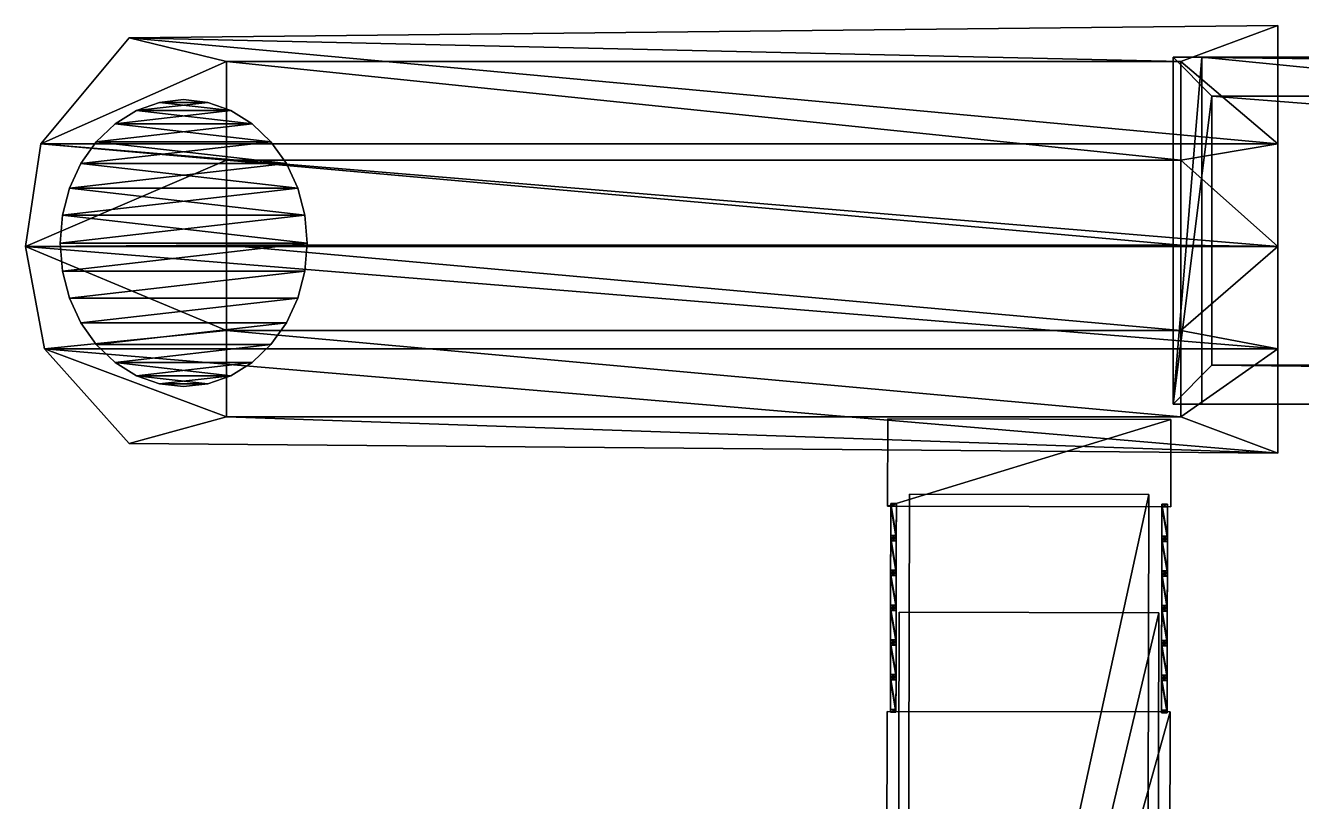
# Model space of a CAD drawing. Header units: millimetres. Extents: x -39 to 73, y -304 to 0.
# Drawn here: x -35.62 to -25.29, y -171.31 to -165.03 of the extents above; entities that cross this region are included whole.
import ezdxf

# ---------------------------------------------------------------- set-up
doc = ezdxf.new("R2010")
doc.units = ezdxf.units.MM
for name, color, linetype in [('CUBE_026_1', 7, 'Continuous'), ('MESH293', 7, 'Continuous'), ('MESH294', 7, 'Continuous'), ('MESH43', 7, 'Continuous'), ('MESH44', 7, 'Continuous'), ('MESH509', 7, 'Continuous'), ('TUNNEL1106', 7, 'Continuous'), ('TUNNEL2118', 7, 'Continuous'), ('TUNNEL3130', 7, 'Continuous')]:
    doc.layers.add(name, color=color, linetype=linetype)

msp = doc.modelspace()

# ---------------------------------------------------------------- meshes
at = {"layer": 'CUBE_026_1'}
mesh = msp.add_polyface(dxfattribs=at)
corners = [(1.88, -165.598, 7.955), (-26.328, -165.282, 5.884), (-26.013, -165.598, 5.907), (2.195, -165.282, 7.978), (-26.328, -165.282, 5.884), (1.88, -165.598, 7.955), (2.195, -165.282, 7.978), (-26.094, -165.282, 2.702), (-26.328, -165.282, 5.884), (2.429, -165.282, 4.797), (2.195, -165.282, 7.978), (2.429, -168.092, 4.797), (2.429, -165.282, 4.797), (2.195, -168.092, 7.978), (2.195, -165.282, 7.978), (1.88, -165.598, 7.955), (2.195, -168.092, 7.978), (1.88, -167.775, 7.955), (1.88, -165.598, 7.955), (-26.013, -165.598, 5.907), (1.88, -167.775, 7.955), (-26.013, -167.775, 5.907), (-26.013, -165.598, 5.907), (-26.328, -168.092, 5.884), (-26.013, -167.775, 5.907), (-26.328, -165.282, 5.884), (-26.094, -165.282, 2.702), (-26.328, -168.092, 5.884), (-26.328, -165.282, 5.884), (-26.094, -168.092, 2.702), (2.429, -168.092, 4.797), (-26.094, -168.092, 2.702), (-26.094, -165.282, 2.702), (2.195, -168.092, 7.978), (-26.094, -168.092, 2.702), (2.429, -168.092, 4.797), (-26.328, -168.092, 5.884), (2.195, -168.092, 7.978), (-26.013, -167.775, 5.907), (-26.328, -168.092, 5.884), (2.195, -168.092, 7.978), (1.88, -167.775, 7.955), (-26.013, -167.775, 5.907), (2.429, -165.282, 4.797)]
mesh.append_faces([[corners[k] for k in face] for face in [(0, 1, 2), (3, 4, 5), (6, 7, 8), (6, 9, 7), (10, 11, 12), (10, 13, 11), (14, 15, 16), (16, 15, 17), (18, 19, 20), (20, 19, 21), (22, 23, 24), (22, 25, 23), (26, 27, 28), (26, 29, 27), (30, 31, 32), (33, 34, 35), (33, 36, 34), (37, 38, 39), (40, 41, 42), (30, 32, 43)]])
at = {"layer": 'MESH293'}
mesh = msp.add_polyface(dxfattribs=at)
corners = [(-26.373, -168.9, 3.234), (-26.373, -168.922, 3.234), (-26.418, -168.922, 3.234), (-26.373, -168.9, 3.234), (-26.373, -169.179, 5.727), (-26.373, -168.922, 3.234), (-26.373, -168.9, 3.234), (-26.373, -169.16, 5.756), (-26.373, -169.179, 5.727), (-26.373, -169.16, 5.756), (-26.373, -168.9, 3.234), (-26.418, -168.9, 3.234), (-26.418, -168.9, 3.234), (-26.418, -168.9, 3.234), (-26.418, -168.922, 3.234), (-26.419, -169.179, 5.727), (-26.419, -169.179, 5.727), (-26.418, -168.922, 3.234), (-26.373, -169.179, 5.727), (-26.373, -168.922, 3.234), (-26.373, -169.179, 5.727), (-26.419, -169.185, 5.727), (-26.419, -169.179, 5.727), (-26.373, -169.179, 5.727), (-26.373, -169.185, 5.727), (-26.419, -169.185, 5.727), (-26.373, -169.179, 5.808), (-26.373, -169.185, 5.727), (-26.373, -169.179, 5.727), (-26.373, -169.179, 5.808), (-26.373, -169.185, 5.808), (-26.373, -169.185, 5.727), (-26.373, -169.179, 5.808), (-26.419, -169.185, 5.808), (-26.373, -169.185, 5.808), (-26.419, -169.179, 5.808), (-26.373, -169.179, 5.808), (-26.419, -169.16, 5.756), (-26.419, -169.179, 5.808), (-26.373, -169.16, 5.756), (-26.373, -169.16, 5.756), (-26.373, -169.179, 5.808), (-26.373, -169.179, 5.727), (-26.373, -169.16, 5.756), (-26.418, -168.9, 3.234), (-26.419, -169.16, 5.756), (-26.418, -168.9, 3.234), (-26.419, -169.179, 5.727), (-26.419, -169.16, 5.756), (-26.419, -169.16, 5.756), (-26.419, -169.179, 5.727), (-26.419, -169.179, 5.808), (-26.419, -169.179, 5.808), (-26.419, -169.179, 5.727), (-26.419, -169.185, 5.727), (-26.419, -169.179, 5.808), (-26.419, -169.185, 5.727), (-26.419, -169.185, 5.808), (-26.419, -169.185, 5.727), (-26.419, -169.204, 5.756), (-26.419, -169.185, 5.808), (-26.419, -169.185, 5.727), (-26.419, -169.46, 3.263), (-26.419, -169.204, 5.756), (-26.419, -169.185, 5.727), (-26.419, -169.441, 3.234), (-26.419, -169.46, 3.263), (-26.419, -169.185, 5.727), (-26.374, -169.442, 3.234), (-26.419, -169.441, 3.234), (-26.373, -169.185, 5.727), (-26.373, -169.185, 5.727), (-26.374, -169.461, 3.263), (-26.374, -169.442, 3.234), (-26.373, -169.185, 5.727), (-26.373, -169.204, 5.756), (-26.374, -169.461, 3.263), (-26.373, -169.185, 5.727), (-26.373, -169.185, 5.808), (-26.373, -169.204, 5.756), (-26.419, -169.185, 5.808), (-26.373, -169.204, 5.756), (-26.373, -169.185, 5.808), (-26.419, -169.185, 5.808), (-26.419, -169.204, 5.756), (-26.373, -169.204, 5.756), (-26.419, -169.204, 5.756), (-26.374, -169.461, 3.263), (-26.373, -169.204, 5.756), (-26.419, -169.46, 3.263), (-26.419, -169.46, 3.263), (-26.419, -169.441, 3.234), (-26.374, -169.461, 3.263), (-26.419, -169.441, 3.234), (-26.419, -169.46, 3.182), (-26.419, -169.46, 3.263), (-26.419, -169.441, 3.234), (-26.374, -169.46, 3.182), (-26.419, -169.46, 3.182), (-26.374, -169.442, 3.234), (-26.374, -169.46, 3.182), (-26.419, -169.441, 3.234), (-26.374, -169.442, 3.234), (-26.374, -169.461, 3.263), (-26.374, -169.46, 3.182), (-26.374, -169.442, 3.234), (-26.374, -169.46, 3.182), (-26.374, -169.461, 3.263), (-26.374, -169.467, 3.182), (-26.374, -169.461, 3.263), (-26.374, -169.466, 3.263), (-26.374, -169.467, 3.182), (-26.374, -169.461, 3.263), (-26.42, -169.466, 3.263), (-26.374, -169.466, 3.263), (-26.419, -169.46, 3.263), (-26.419, -169.46, 3.182), (-26.42, -169.466, 3.263), (-26.419, -169.46, 3.263), (-26.419, -169.46, 3.182), (-26.42, -169.466, 3.182), (-26.42, -169.466, 3.263), (-26.374, -169.46, 3.182), (-26.42, -169.466, 3.182), (-26.419, -169.46, 3.182), (-26.374, -169.467, 3.182), (-26.374, -169.485, 3.234), (-26.42, -169.466, 3.182), (-26.374, -169.467, 3.182), (-26.42, -169.485, 3.234), (-26.42, -169.466, 3.182), (-26.374, -169.485, 3.234), (-26.42, -169.466, 3.263), (-26.42, -169.466, 3.182), (-26.42, -169.485, 3.234), (-26.42, -169.466, 3.263), (-26.42, -169.485, 3.234), (-26.42, -169.742, 5.727), (-26.42, -169.466, 3.263), (-26.374, -169.485, 3.234), (-26.42, -169.485, 3.234), (-26.374, -169.466, 3.263), (-26.374, -169.485, 3.234), (-26.42, -169.466, 3.263), (-26.374, -169.466, 3.263), (-26.374, -169.485, 3.234), (-26.374, -169.467, 3.182), (-26.374, -169.466, 3.263), (-26.375, -169.742, 5.727), (-26.374, -169.485, 3.234), (-26.374, -169.466, 3.263), (-26.375, -169.723, 5.756), (-26.375, -169.742, 5.727), (-26.375, -169.723, 5.756), (-26.374, -169.466, 3.263), (-26.42, -169.466, 3.263), (-26.42, -169.723, 5.756), (-26.42, -169.466, 3.263), (-26.42, -169.742, 5.727), (-26.42, -169.723, 5.756), (-26.42, -169.723, 5.756), (-26.42, -169.742, 5.727), (-26.42, -169.742, 5.808), (-26.42, -169.742, 5.808), (-26.42, -169.742, 5.727), (-26.42, -169.748, 5.727), (-26.375, -169.742, 5.727), (-26.42, -169.748, 5.727), (-26.42, -169.742, 5.727), (-26.375, -169.748, 5.727), (-26.375, -169.742, 5.808), (-26.375, -169.748, 5.727), (-26.375, -169.742, 5.727), (-26.375, -169.742, 5.808), (-26.375, -169.748, 5.808), (-26.375, -169.748, 5.727), (-26.375, -169.742, 5.808), (-26.42, -169.748, 5.808), (-26.375, -169.748, 5.808), (-26.42, -169.742, 5.808), (-26.375, -169.742, 5.808), (-26.42, -169.723, 5.756), (-26.42, -169.742, 5.808), (-26.375, -169.742, 5.808), (-26.375, -169.723, 5.756), (-26.42, -169.723, 5.756), (-26.375, -169.723, 5.756), (-26.375, -169.742, 5.808), (-26.375, -169.742, 5.727), (-26.42, -169.742, 5.808), (-26.42, -169.748, 5.727), (-26.42, -169.748, 5.808), (-26.42, -169.748, 5.727), (-26.42, -169.767, 5.756), (-26.42, -169.748, 5.808), (-26.42, -169.748, 5.727), (-26.421, -170.024, 3.263), (-26.42, -169.767, 5.756), (-26.42, -169.748, 5.727), (-26.421, -170.005, 3.234), (-26.421, -170.024, 3.263), (-26.42, -169.748, 5.727), (-26.375, -170.005, 3.234), (-26.421, -170.005, 3.234), (-26.375, -169.748, 5.727), (-26.375, -170.005, 3.234), (-26.42, -169.748, 5.727), (-26.375, -169.748, 5.727), (-26.375, -170.024, 3.263), (-26.375, -170.005, 3.234), (-26.375, -169.748, 5.727), (-26.375, -169.767, 5.756), (-26.375, -170.024, 3.263), (-26.375, -169.748, 5.727), (-26.375, -169.748, 5.808), (-26.375, -169.767, 5.756), (-26.42, -169.748, 5.808), (-26.375, -169.767, 5.756), (-26.375, -169.748, 5.808), (-26.42, -169.748, 5.808), (-26.42, -169.767, 5.756), (-26.375, -169.767, 5.756), (-26.42, -169.767, 5.756), (-26.375, -170.024, 3.263), (-26.375, -169.767, 5.756), (-26.421, -170.024, 3.263), (-26.375, -170.024, 3.263), (-26.421, -170.024, 3.263), (-26.421, -170.03, 3.263), (-26.421, -170.024, 3.263), (-26.421, -170.005, 3.234), (-26.375, -170.024, 3.263), (-26.421, -170.005, 3.234), (-26.421, -170.023, 3.182), (-26.421, -170.024, 3.263), (-26.421, -170.005, 3.234), (-26.375, -170.024, 3.182), (-26.421, -170.023, 3.182), (-26.375, -170.005, 3.234), (-26.375, -170.005, 3.234), (-26.375, -170.024, 3.263), (-26.375, -170.024, 3.182), (-26.375, -170.024, 3.263), (-26.421, -170.005, 3.234), (-26.375, -170.005, 3.234), (-26.375, -170.024, 3.182), (-26.375, -170.024, 3.263), (-26.375, -170.03, 3.182), (-26.375, -170.024, 3.263), (-26.375, -170.03, 3.263), (-26.375, -170.03, 3.182), (-26.375, -170.03, 3.263), (-26.375, -170.03, 3.263), (-26.375, -170.049, 3.234), (-26.421, -170.03, 3.263), (-26.375, -170.03, 3.263), (-26.375, -170.049, 3.234), (-26.375, -170.03, 3.182), (-26.375, -170.03, 3.263), (-26.376, -170.305, 5.727), (-26.375, -170.049, 3.234), (-26.375, -170.03, 3.263), (-26.376, -170.286, 5.756), (-26.376, -170.305, 5.727), (-26.376, -170.286, 5.756), (-26.375, -170.03, 3.263), (-26.421, -170.03, 3.263), (-26.376, -170.286, 5.756), (-26.421, -170.03, 3.263), (-26.421, -170.286, 5.756), (-26.421, -170.03, 3.263), (-26.421, -170.305, 5.727), (-26.421, -170.286, 5.756), (-26.421, -170.03, 3.263), (-26.421, -170.048, 3.234), (-26.421, -170.305, 5.727), (-26.421, -170.03, 3.263), (-26.421, -170.03, 3.182), (-26.421, -170.048, 3.234), (-26.421, -170.023, 3.182), (-26.421, -170.03, 3.182), (-26.421, -170.03, 3.263), (-26.375, -170.024, 3.182), (-26.421, -170.03, 3.182), (-26.421, -170.023, 3.182), (-26.375, -170.03, 3.182), (-26.375, -170.049, 3.234), (-26.421, -170.03, 3.182), (-26.375, -170.03, 3.182), (-26.421, -170.048, 3.234), (-26.421, -170.03, 3.182), (-26.375, -170.049, 3.234), (-26.421, -170.048, 3.234), (-26.376, -170.305, 5.727), (-26.421, -170.048, 3.234), (-26.375, -170.049, 3.234), (-26.421, -170.305, 5.727), (-26.421, -170.048, 3.234), (-26.376, -170.305, 5.727), (-26.376, -170.305, 5.727), (-26.421, -170.311, 5.727), (-26.421, -170.305, 5.727), (-26.376, -170.311, 5.727), (-26.376, -170.305, 5.808), (-26.376, -170.311, 5.727), (-26.376, -170.305, 5.727), (-26.376, -170.305, 5.808), (-26.376, -170.311, 5.808), (-26.376, -170.311, 5.727), (-26.376, -170.305, 5.808), (-26.421, -170.311, 5.808), (-26.376, -170.311, 5.808), (-26.421, -170.305, 5.808), (-26.376, -170.305, 5.808), (-26.421, -170.286, 5.756), (-26.421, -170.305, 5.808), (-26.376, -170.305, 5.808), (-26.376, -170.286, 5.756), (-26.421, -170.286, 5.756), (-26.376, -170.286, 5.756), (-26.376, -170.305, 5.808), (-26.376, -170.305, 5.727), (-26.421, -170.286, 5.756), (-26.421, -170.305, 5.727), (-26.421, -170.305, 5.808), (-26.421, -170.305, 5.808), (-26.421, -170.305, 5.727), (-26.421, -170.311, 5.727), (-26.421, -170.305, 5.808), (-26.421, -170.311, 5.727), (-26.421, -170.311, 5.808), (-26.421, -170.311, 5.727), (-26.421, -170.33, 5.756), (-26.421, -170.311, 5.808), (-26.421, -170.311, 5.727), (-26.422, -170.568, 3.234), (-26.421, -170.33, 5.756), (-26.421, -170.311, 5.727), (-26.376, -170.568, 3.234), (-26.422, -170.568, 3.234), (-26.376, -170.311, 5.727), (-26.376, -170.311, 5.727), (-26.377, -170.59, 3.234), (-26.376, -170.568, 3.234), (-26.376, -170.311, 5.727), (-26.376, -170.33, 5.756), (-26.377, -170.59, 3.234), (-26.376, -170.311, 5.727), (-26.376, -170.311, 5.808), (-26.376, -170.33, 5.756), (-26.421, -170.311, 5.808), (-26.376, -170.33, 5.756), (-26.376, -170.311, 5.808), (-26.421, -170.311, 5.808), (-26.421, -170.33, 5.756), (-26.376, -170.33, 5.756), (-26.421, -170.33, 5.756), (-26.377, -170.59, 3.234), (-26.376, -170.33, 5.756), (-26.421, -170.33, 5.756), (-26.422, -170.59, 3.234), (-26.377, -170.59, 3.234), (-26.421, -170.33, 5.756), (-26.422, -170.568, 3.234), (-26.422, -170.59, 3.234), (-26.376, -170.568, 3.234), (-26.422, -170.59, 3.234), (-26.422, -170.568, 3.234), (-26.377, -170.59, 3.234), (-26.421, -170.023, 3.182), (-26.421, -170.03, 3.263), (-26.421, -170.024, 3.263), (-26.42, -169.742, 5.727), (-26.42, -169.485, 3.234), (-26.375, -169.742, 5.727), (-26.375, -169.742, 5.727), (-26.42, -169.485, 3.234), (-26.374, -169.485, 3.234)]
mesh.append_faces([[corners[k] for k in face] for face in [(0, 1, 2), (3, 4, 5), (6, 7, 8), (9, 10, 11), (0, 2, 12), (13, 14, 15), (16, 17, 18), (18, 17, 19), (20, 21, 22), (23, 24, 25), (26, 27, 28), (29, 30, 31), (32, 33, 34), (32, 35, 33), (36, 37, 38), (36, 39, 37), (40, 41, 42), (43, 44, 45), (46, 47, 48), (49, 50, 51), (52, 53, 54), (55, 56, 57), (58, 59, 60), (61, 62, 63), (64, 65, 66), (67, 68, 69), (70, 68, 67), (71, 72, 73), (74, 75, 76), (77, 78, 79), (80, 81, 82), (83, 84, 85), (86, 87, 88), (86, 89, 87), (90, 91, 92), (93, 94, 95), (96, 97, 98), (99, 100, 101), (102, 103, 104), (92, 91, 105), (106, 107, 108), (109, 110, 111), (112, 113, 114), (112, 115, 113), (116, 117, 118), (119, 120, 121), (122, 123, 124), (122, 125, 123), (126, 127, 128), (129, 130, 131), (132, 133, 134), (135, 136, 137), (138, 139, 140), (141, 142, 143), (144, 145, 146), (147, 148, 149), (150, 151, 152), (153, 154, 155), (153, 155, 156), (157, 158, 159), (160, 161, 162), (163, 164, 165), (166, 167, 168), (166, 169, 167), (170, 171, 172), (173, 174, 175), (176, 177, 178), (176, 179, 177), (180, 181, 182), (183, 184, 185), (186, 187, 188), (189, 190, 191), (192, 193, 194), (195, 196, 197), (198, 199, 200), (201, 202, 203), (204, 205, 206), (207, 208, 209), (210, 211, 212), (213, 214, 215), (216, 217, 218), (219, 220, 221), (222, 223, 224), (222, 225, 223), (226, 227, 228), (229, 230, 231), (232, 233, 234), (235, 236, 237), (238, 236, 235), (239, 240, 241), (242, 243, 244), (245, 246, 247), (248, 249, 250), (226, 228, 251), (252, 253, 254), (255, 256, 257), (258, 259, 260), (261, 262, 263), (264, 265, 266), (267, 268, 269), (270, 271, 272), (273, 274, 275), (276, 277, 278), (279, 280, 281), (282, 283, 284), (282, 285, 283), (286, 287, 288), (289, 290, 291), (254, 253, 292), (293, 294, 295), (296, 297, 298), (299, 300, 301), (299, 302, 300), (303, 304, 305), (306, 307, 308), (309, 310, 311), (309, 312, 310), (313, 314, 315), (316, 317, 318), (319, 320, 321), (322, 323, 324), (325, 326, 327), (328, 329, 330), (331, 332, 333), (334, 335, 336), (337, 338, 339), (340, 338, 337), (341, 342, 343), (344, 345, 346), (347, 348, 349), (350, 351, 352), (353, 354, 355), (356, 357, 358), (359, 360, 361), (362, 363, 364), (365, 366, 367), (365, 368, 366), (369, 370, 371), (372, 373, 374), (375, 376, 377)]])
at = {"layer": 'MESH294'}
mesh = msp.add_polyface(dxfattribs=at)
corners = [(-28.617, -170.306, 5.727), (-28.617, -170.563, 3.234), (-28.617, -170.325, 5.756), (-28.617, -170.306, 5.727), (-28.572, -170.563, 3.234), (-28.617, -170.563, 3.234), (-28.571, -170.306, 5.727), (-28.571, -170.306, 5.727), (-28.572, -170.585, 3.234), (-28.572, -170.563, 3.234), (-28.571, -170.306, 5.727), (-28.571, -170.325, 5.756), (-28.572, -170.585, 3.234), (-28.571, -170.306, 5.727), (-28.571, -170.306, 5.808), (-28.571, -170.325, 5.756), (-28.571, -170.3, 5.808), (-28.571, -170.306, 5.808), (-28.571, -170.306, 5.727), (-28.571, -170.3, 5.808), (-28.617, -170.306, 5.808), (-28.571, -170.306, 5.808), (-28.617, -170.3, 5.808), (-28.571, -170.3, 5.808), (-28.617, -170.281, 5.756), (-28.617, -170.3, 5.808), (-28.571, -170.3, 5.808), (-28.571, -170.281, 5.756), (-28.617, -170.281, 5.756), (-28.571, -170.281, 5.756), (-28.571, -170.3, 5.808), (-28.571, -170.3, 5.727), (-28.571, -170.3, 5.808), (-28.571, -170.306, 5.727), (-28.571, -170.3, 5.727), (-28.571, -170.3, 5.727), (-28.571, -170.306, 5.727), (-28.617, -170.306, 5.727), (-28.617, -170.3, 5.727), (-28.617, -170.3, 5.808), (-28.617, -170.3, 5.727), (-28.617, -170.306, 5.727), (-28.617, -170.281, 5.756), (-28.617, -170.3, 5.727), (-28.617, -170.3, 5.808), (-28.616, -170.025, 3.263), (-28.617, -170.3, 5.727), (-28.617, -170.281, 5.756), (-28.616, -170.025, 3.263), (-28.616, -170.043, 3.234), (-28.617, -170.3, 5.727), (-28.616, -170.025, 3.263), (-28.571, -170.044, 3.234), (-28.616, -170.043, 3.234), (-28.571, -170.025, 3.263), (-28.571, -170.025, 3.263), (-28.571, -170.3, 5.727), (-28.571, -170.044, 3.234), (-28.571, -170.025, 3.263), (-28.571, -170.281, 5.756), (-28.571, -170.3, 5.727), (-28.571, -170.281, 5.756), (-28.571, -170.025, 3.263), (-28.616, -170.025, 3.263), (-28.571, -170.019, 3.263), (-28.616, -170.025, 3.263), (-28.571, -170.025, 3.263), (-28.616, -170.019, 3.263), (-28.616, -169.762, 5.756), (-28.616, -170.019, 3.263), (-28.571, -170.019, 3.263), (-28.615, -169.743, 5.727), (-28.616, -170.019, 3.263), (-28.616, -169.762, 5.756), (-28.615, -169.743, 5.727), (-28.616, -170, 3.234), (-28.616, -170.019, 3.263), (-28.615, -169.743, 5.727), (-28.571, -170, 3.234), (-28.616, -170, 3.234), (-28.57, -169.743, 5.727), (-28.571, -170, 3.234), (-28.615, -169.743, 5.727), (-28.57, -169.743, 5.727), (-28.571, -170.019, 3.263), (-28.571, -170, 3.234), (-28.57, -169.743, 5.727), (-28.57, -169.762, 5.756), (-28.571, -170.019, 3.263), (-28.57, -169.743, 5.727), (-28.57, -169.743, 5.808), (-28.57, -169.762, 5.756), (-28.57, -169.737, 5.808), (-28.57, -169.743, 5.808), (-28.57, -169.743, 5.727), (-28.57, -169.737, 5.808), (-28.615, -169.743, 5.808), (-28.57, -169.743, 5.808), (-28.615, -169.737, 5.808), (-28.57, -169.737, 5.808), (-28.615, -169.718, 5.756), (-28.615, -169.737, 5.808), (-28.57, -169.737, 5.808), (-28.57, -169.718, 5.756), (-28.615, -169.718, 5.756), (-28.57, -169.718, 5.756), (-28.57, -169.737, 5.808), (-28.57, -169.737, 5.727), (-28.57, -169.737, 5.808), (-28.57, -169.743, 5.727), (-28.57, -169.737, 5.727), (-28.57, -169.737, 5.727), (-28.57, -169.743, 5.727), (-28.615, -169.743, 5.727), (-28.615, -169.737, 5.727), (-28.615, -169.737, 5.808), (-28.615, -169.737, 5.727), (-28.615, -169.743, 5.727), (-28.615, -169.718, 5.756), (-28.615, -169.737, 5.727), (-28.615, -169.737, 5.808), (-28.615, -169.461, 3.263), (-28.615, -169.737, 5.727), (-28.615, -169.718, 5.756), (-28.615, -169.461, 3.263), (-28.615, -169.48, 3.234), (-28.615, -169.737, 5.727), (-28.615, -169.461, 3.263), (-28.569, -169.48, 3.234), (-28.615, -169.48, 3.234), (-28.569, -169.461, 3.263), (-28.569, -169.48, 3.234), (-28.615, -169.461, 3.263), (-28.569, -169.461, 3.263), (-28.57, -169.737, 5.727), (-28.569, -169.48, 3.234), (-28.569, -169.461, 3.263), (-28.57, -169.718, 5.756), (-28.57, -169.737, 5.727), (-28.57, -169.718, 5.756), (-28.569, -169.461, 3.263), (-28.615, -169.461, 3.263), (-28.569, -169.456, 3.263), (-28.615, -169.461, 3.263), (-28.569, -169.461, 3.263), (-28.615, -169.455, 3.263), (-28.615, -169.455, 3.263), (-28.615, -169.436, 3.234), (-28.569, -169.456, 3.263), (-28.615, -169.436, 3.234), (-28.615, -169.455, 3.182), (-28.615, -169.455, 3.263), (-28.615, -169.436, 3.234), (-28.569, -169.455, 3.182), (-28.615, -169.455, 3.182), (-28.569, -169.437, 3.234), (-28.569, -169.455, 3.182), (-28.615, -169.436, 3.234), (-28.569, -169.437, 3.234), (-28.569, -169.456, 3.263), (-28.569, -169.455, 3.182), (-28.569, -169.18, 5.727), (-28.569, -169.456, 3.263), (-28.569, -169.437, 3.234), (-28.569, -169.18, 5.727), (-28.569, -169.199, 5.756), (-28.569, -169.456, 3.263), (-28.569, -169.18, 5.727), (-28.569, -169.18, 5.808), (-28.569, -169.199, 5.756), (-28.569, -169.174, 5.808), (-28.569, -169.18, 5.808), (-28.569, -169.18, 5.727), (-28.569, -169.174, 5.808), (-28.614, -169.18, 5.808), (-28.569, -169.18, 5.808), (-28.614, -169.174, 5.808), (-28.569, -169.174, 5.808), (-28.614, -169.155, 5.756), (-28.614, -169.174, 5.808), (-28.569, -169.174, 5.808), (-28.569, -169.155, 5.756), (-28.614, -169.155, 5.756), (-28.569, -169.155, 5.756), (-28.569, -169.174, 5.808), (-28.569, -169.174, 5.727), (-28.569, -169.174, 5.808), (-28.569, -169.18, 5.727), (-28.569, -169.174, 5.727), (-28.569, -169.174, 5.727), (-28.569, -169.18, 5.727), (-28.614, -169.18, 5.727), (-28.569, -169.18, 5.727), (-28.569, -169.437, 3.234), (-28.614, -169.18, 5.727), (-28.615, -169.436, 3.234), (-28.569, -169.456, 3.263), (-28.615, -169.436, 3.234), (-28.569, -169.437, 3.234), (-28.614, -169.18, 5.727), (-28.615, -169.436, 3.234), (-28.615, -169.455, 3.263), (-28.614, -169.18, 5.727), (-28.615, -169.455, 3.263), (-28.614, -169.199, 5.756), (-28.614, -169.199, 5.756), (-28.615, -169.455, 3.263), (-28.569, -169.456, 3.263), (-28.569, -169.199, 5.756), (-28.614, -169.18, 5.808), (-28.614, -169.199, 5.756), (-28.569, -169.199, 5.756), (-28.614, -169.18, 5.727), (-28.614, -169.199, 5.756), (-28.614, -169.18, 5.808), (-28.614, -169.174, 5.808), (-28.614, -169.18, 5.727), (-28.614, -169.18, 5.808), (-28.614, -169.174, 5.808), (-28.614, -169.174, 5.727), (-28.614, -169.18, 5.727), (-28.614, -169.155, 5.756), (-28.614, -169.174, 5.727), (-28.614, -169.174, 5.808), (-28.614, -168.895, 3.234), (-28.614, -169.174, 5.727), (-28.614, -169.155, 5.756), (-28.614, -168.895, 3.234), (-28.614, -168.917, 3.234), (-28.614, -169.174, 5.727), (-28.568, -168.895, 3.234), (-28.614, -168.917, 3.234), (-28.614, -168.895, 3.234), (-28.568, -168.917, 3.234), (-28.568, -168.895, 3.234), (-28.569, -169.174, 5.727), (-28.568, -168.917, 3.234), (-28.568, -168.895, 3.234), (-28.569, -169.155, 5.756), (-28.569, -169.174, 5.727), (-28.569, -169.155, 5.756), (-28.568, -168.895, 3.234), (-28.614, -168.895, 3.234), (-28.569, -169.155, 5.756), (-28.614, -168.895, 3.234), (-28.614, -169.155, 5.756), (-28.569, -169.174, 5.727), (-28.614, -168.917, 3.234), (-28.568, -168.917, 3.234), (-28.614, -169.174, 5.727), (-28.614, -168.917, 3.234), (-28.569, -169.174, 5.727), (-28.569, -169.174, 5.727), (-28.614, -169.18, 5.727), (-28.614, -169.174, 5.727), (-28.614, -169.18, 5.808), (-28.569, -169.199, 5.756), (-28.569, -169.18, 5.808), (-28.569, -169.455, 3.182), (-28.569, -169.456, 3.263), (-28.569, -169.462, 3.182), (-28.569, -169.456, 3.263), (-28.569, -169.461, 3.263), (-28.569, -169.462, 3.182), (-28.569, -169.461, 3.263), (-28.569, -169.48, 3.234), (-28.569, -169.462, 3.182), (-28.569, -169.48, 3.234), (-28.615, -169.461, 3.182), (-28.569, -169.462, 3.182), (-28.615, -169.48, 3.234), (-28.615, -169.461, 3.182), (-28.569, -169.48, 3.234), (-28.615, -169.461, 3.263), (-28.615, -169.461, 3.182), (-28.615, -169.48, 3.234), (-28.615, -169.455, 3.182), (-28.615, -169.461, 3.182), (-28.615, -169.461, 3.263), (-28.569, -169.455, 3.182), (-28.615, -169.461, 3.182), (-28.615, -169.455, 3.182), (-28.569, -169.462, 3.182), (-28.615, -169.455, 3.182), (-28.615, -169.461, 3.263), (-28.615, -169.455, 3.263), (-28.57, -169.737, 5.727), (-28.615, -169.48, 3.234), (-28.569, -169.48, 3.234), (-28.615, -169.737, 5.727), (-28.615, -169.48, 3.234), (-28.57, -169.737, 5.727), (-28.615, -169.718, 5.756), (-28.615, -169.737, 5.808), (-28.615, -169.743, 5.727), (-28.615, -169.743, 5.808), (-28.615, -169.743, 5.727), (-28.616, -169.762, 5.756), (-28.615, -169.743, 5.808), (-28.615, -169.743, 5.808), (-28.616, -169.762, 5.756), (-28.57, -169.762, 5.756), (-28.616, -169.762, 5.756), (-28.571, -170.019, 3.263), (-28.57, -169.762, 5.756), (-28.57, -169.743, 5.808), (-28.571, -170.019, 3.263), (-28.616, -170, 3.234), (-28.571, -170, 3.234), (-28.616, -170.019, 3.263), (-28.616, -170, 3.234), (-28.571, -170.019, 3.263), (-28.616, -170, 3.234), (-28.616, -170.018, 3.182), (-28.616, -170.019, 3.263), (-28.616, -170, 3.234), (-28.571, -170.019, 3.182), (-28.616, -170.018, 3.182), (-28.571, -170, 3.234), (-28.571, -170.019, 3.182), (-28.616, -170, 3.234), (-28.571, -170, 3.234), (-28.571, -170.019, 3.263), (-28.571, -170.019, 3.182), (-28.571, -170.019, 3.182), (-28.571, -170.019, 3.263), (-28.571, -170.025, 3.182), (-28.571, -170.019, 3.263), (-28.571, -170.025, 3.263), (-28.571, -170.025, 3.182), (-28.571, -170.025, 3.263), (-28.571, -170.044, 3.234), (-28.571, -170.025, 3.182), (-28.571, -170.044, 3.234), (-28.616, -170.025, 3.182), (-28.571, -170.025, 3.182), (-28.616, -170.043, 3.234), (-28.616, -170.025, 3.182), (-28.571, -170.044, 3.234), (-28.616, -170.025, 3.263), (-28.616, -170.025, 3.182), (-28.616, -170.043, 3.234), (-28.616, -170.018, 3.182), (-28.616, -170.025, 3.182), (-28.616, -170.025, 3.263), (-28.571, -170.019, 3.182), (-28.616, -170.025, 3.182), (-28.616, -170.018, 3.182), (-28.571, -170.025, 3.182), (-28.616, -170.018, 3.182), (-28.616, -170.025, 3.263), (-28.616, -170.019, 3.263), (-28.571, -170.3, 5.727), (-28.616, -170.043, 3.234), (-28.571, -170.044, 3.234), (-28.617, -170.3, 5.727), (-28.616, -170.043, 3.234), (-28.571, -170.3, 5.727), (-28.571, -170.281, 5.756), (-28.616, -170.025, 3.263), (-28.617, -170.281, 5.756), (-28.617, -170.3, 5.808), (-28.617, -170.306, 5.727), (-28.617, -170.306, 5.808), (-28.617, -170.306, 5.727), (-28.617, -170.325, 5.756), (-28.617, -170.306, 5.808), (-28.617, -170.306, 5.808), (-28.617, -170.325, 5.756), (-28.571, -170.325, 5.756), (-28.617, -170.325, 5.756), (-28.572, -170.585, 3.234), (-28.571, -170.325, 5.756), (-28.617, -170.325, 5.756), (-28.617, -170.585, 3.234), (-28.572, -170.585, 3.234), (-28.617, -170.325, 5.756), (-28.617, -170.563, 3.234), (-28.617, -170.585, 3.234), (-28.572, -170.563, 3.234), (-28.617, -170.585, 3.234), (-28.617, -170.563, 3.234), (-28.572, -170.585, 3.234), (-28.617, -170.306, 5.808), (-28.571, -170.325, 5.756), (-28.571, -170.306, 5.808)]
mesh.append_faces([[corners[k] for k in face] for face in [(0, 1, 2), (3, 4, 5), (6, 4, 3), (7, 8, 9), (10, 11, 12), (13, 14, 15), (16, 17, 18), (19, 20, 21), (19, 22, 20), (23, 24, 25), (26, 27, 28), (29, 30, 31), (32, 33, 34), (35, 36, 37), (35, 37, 38), (39, 40, 41), (42, 43, 44), (45, 46, 47), (48, 49, 50), (51, 52, 53), (54, 52, 51), (55, 56, 57), (58, 59, 60), (61, 62, 63), (64, 65, 66), (64, 67, 65), (68, 69, 70), (71, 72, 73), (74, 75, 76), (77, 78, 79), (80, 81, 82), (83, 84, 85), (86, 87, 88), (89, 90, 91), (92, 93, 94), (95, 96, 97), (95, 98, 96), (99, 100, 101), (102, 103, 104), (105, 106, 107), (108, 109, 110), (111, 112, 113), (111, 113, 114), (115, 116, 117), (118, 119, 120), (121, 122, 123), (124, 125, 126), (127, 128, 129), (130, 131, 132), (133, 134, 135), (136, 137, 138), (139, 140, 141), (142, 143, 144), (142, 145, 143), (146, 147, 148), (149, 150, 151), (152, 153, 154), (155, 156, 157), (158, 159, 160), (161, 162, 163), (164, 165, 166), (167, 168, 169), (170, 171, 172), (173, 174, 175), (173, 176, 174), (177, 178, 179), (180, 181, 182), (183, 184, 185), (186, 187, 188), (189, 190, 191), (192, 193, 194), (194, 193, 195), (196, 197, 198), (199, 200, 201), (202, 203, 204), (205, 206, 207), (205, 207, 208), (209, 210, 211), (212, 213, 214), (215, 216, 217), (218, 219, 220), (221, 222, 223), (224, 225, 226), (227, 228, 229), (230, 231, 232), (230, 233, 231), (234, 235, 236), (237, 238, 239), (240, 241, 242), (243, 244, 245), (246, 247, 248), (249, 250, 251), (252, 253, 254), (255, 256, 257), (258, 259, 260), (261, 262, 263), (264, 265, 266), (267, 268, 269), (270, 271, 272), (273, 274, 275), (276, 277, 278), (279, 280, 281), (279, 282, 280), (283, 284, 285), (286, 287, 288), (289, 290, 291), (139, 141, 292), (293, 294, 295), (296, 297, 298), (299, 300, 301), (302, 303, 304), (299, 301, 305), (306, 307, 308), (309, 310, 311), (312, 313, 314), (315, 316, 317), (318, 319, 320), (321, 322, 323), (324, 325, 326), (327, 328, 329), (330, 331, 332), (333, 334, 335), (336, 337, 338), (339, 340, 341), (342, 343, 344), (345, 346, 347), (345, 348, 346), (349, 350, 351), (352, 353, 354), (355, 356, 357), (358, 359, 360), (361, 362, 363), (364, 365, 366), (367, 368, 369), (370, 371, 372), (373, 374, 375), (376, 377, 378), (379, 380, 381), (379, 382, 380), (383, 384, 385)]])
at = {"layer": 'MESH43'}
mesh = msp.add_polyface(dxfattribs=at)
corners = [(-34.144, -167.927, 5.387), (-34.339, -167.949, 5.387), (-34.534, -167.927, 5.387), (-34.339, -167.949, 7.387), (-34.339, -167.949, 5.387), (-34.144, -167.927, 5.387), (-34.534, -167.927, 7.387), (-34.339, -167.949, 5.387), (-34.339, -167.949, 7.387), (-34.534, -167.927, 5.387), (-34.721, -167.861, 7.387), (-34.534, -167.927, 5.387), (-34.534, -167.927, 7.387), (-34.721, -167.861, 5.387), (-34.894, -167.753, 7.387), (-34.721, -167.861, 5.387), (-34.721, -167.861, 7.387), (-34.894, -167.753, 5.387), (-35.046, -167.609, 7.387), (-34.894, -167.753, 5.387), (-34.894, -167.753, 7.387), (-35.046, -167.609, 5.387), (-35.17, -167.433, 5.387), (-35.046, -167.609, 5.387), (-35.046, -167.609, 7.387), (-33.507, -167.433, 5.387), (-35.046, -167.609, 5.387), (-35.17, -167.433, 5.387), (-33.632, -167.609, 5.387), (-33.507, -167.433, 7.387), (-33.632, -167.609, 5.387), (-33.507, -167.433, 5.387), (-33.632, -167.609, 7.387), (-33.507, -167.433, 7.387), (-35.046, -167.609, 7.387), (-33.632, -167.609, 7.387), (-35.17, -167.433, 7.387), (-33.415, -167.232, 7.387), (-35.262, -167.232, 7.387), (-33.358, -167.014, 7.387), (-35.319, -167.014, 7.387), (-33.339, -166.787, 7.387), (-35.339, -166.787, 7.387), (-33.358, -166.56, 7.387), (-33.358, -166.56, 7.387), (-33.339, -166.787, 7.387), (-33.339, -166.787, 5.387), (-33.339, -166.787, 7.387), (-33.358, -167.014, 5.387), (-33.339, -166.787, 5.387), (-33.358, -167.014, 7.387), (-33.358, -167.014, 7.387), (-33.415, -167.232, 5.387), (-33.358, -167.014, 5.387), (-33.415, -167.232, 7.387), (-33.415, -167.232, 7.387), (-33.507, -167.433, 5.387), (-33.415, -167.232, 5.387), (-33.507, -167.433, 7.387), (-33.415, -167.232, 5.387), (-35.262, -167.232, 5.387), (-35.262, -167.232, 5.387), (-35.17, -167.433, 5.387), (-35.17, -167.433, 7.387), (-35.17, -167.433, 7.387), (-35.262, -167.232, 7.387), (-35.319, -167.014, 5.387), (-35.262, -167.232, 5.387), (-35.262, -167.232, 7.387), (-33.358, -167.014, 5.387), (-35.319, -167.014, 5.387), (-33.339, -166.787, 5.387), (-35.339, -166.787, 5.387), (-35.339, -166.787, 5.387), (-35.319, -167.014, 5.387), (-35.319, -167.014, 7.387), (-35.319, -167.014, 7.387), (-35.339, -166.787, 7.387), (-35.319, -166.56, 5.387), (-35.339, -166.787, 5.387), (-35.339, -166.787, 7.387), (-35.319, -166.56, 5.387), (-33.358, -166.56, 5.387), (-35.262, -166.343, 5.387), (-35.262, -166.343, 5.387), (-35.319, -166.56, 5.387), (-35.319, -166.56, 7.387), (-35.319, -166.56, 7.387), (-35.319, -166.56, 7.387), (-33.415, -166.343, 7.387), (-33.415, -166.343, 7.387), (-33.358, -166.56, 7.387), (-33.358, -166.56, 5.387), (-33.358, -166.56, 5.387), (-33.415, -166.343, 5.387), (-33.415, -166.343, 5.387), (-35.17, -166.142, 5.387), (-35.17, -166.142, 5.387), (-35.262, -166.343, 5.387), (-35.262, -166.343, 7.387), (-35.262, -166.343, 7.387), (-35.262, -166.343, 7.387), (-33.507, -166.142, 7.387), (-33.507, -166.142, 7.387), (-33.415, -166.343, 7.387), (-33.415, -166.343, 5.387), (-33.507, -166.142, 5.387), (-33.507, -166.142, 5.387), (-35.046, -165.966, 5.387), (-35.046, -165.966, 5.387), (-35.17, -166.142, 5.387), (-35.17, -166.142, 7.387), (-35.17, -166.142, 7.387), (-35.17, -166.142, 7.387), (-33.632, -165.966, 7.387), (-33.632, -165.966, 7.387), (-33.507, -166.142, 7.387), (-33.507, -166.142, 5.387), (-33.632, -165.966, 5.387), (-33.632, -165.966, 5.387), (-34.894, -165.821, 5.387), (-34.894, -165.821, 7.387), (-34.894, -165.821, 5.387), (-35.046, -165.966, 5.387), (-34.721, -165.714, 7.387), (-34.894, -165.821, 5.387), (-34.894, -165.821, 7.387), (-34.721, -165.714, 5.387), (-34.534, -165.648, 7.387), (-34.721, -165.714, 5.387), (-34.721, -165.714, 7.387), (-34.534, -165.648, 5.387), (-34.339, -165.625, 7.387), (-34.534, -165.648, 5.387), (-34.534, -165.648, 7.387), (-34.339, -165.625, 5.387), (-34.144, -165.648, 7.387), (-34.339, -165.625, 5.387), (-34.339, -165.625, 7.387), (-34.144, -165.648, 5.387), (-33.956, -165.714, 7.387), (-34.144, -165.648, 5.387), (-34.144, -165.648, 7.387), (-33.956, -165.714, 5.387), (-33.783, -165.821, 7.387), (-33.956, -165.714, 5.387), (-33.956, -165.714, 7.387), (-33.783, -165.821, 5.387), (-33.632, -165.966, 7.387), (-33.783, -165.821, 5.387), (-33.783, -165.821, 7.387), (-33.632, -165.966, 5.387), (-33.783, -165.821, 5.387), (-34.721, -165.714, 5.387), (-33.956, -165.714, 5.387), (-34.534, -165.648, 5.387), (-34.144, -165.648, 5.387), (-34.339, -165.625, 5.387), (-33.783, -165.821, 7.387), (-35.046, -165.966, 7.387), (-34.894, -165.821, 7.387), (-33.956, -165.714, 7.387), (-34.721, -165.714, 7.387), (-34.144, -165.648, 7.387), (-34.534, -165.648, 7.387), (-34.339, -165.625, 7.387), (-35.046, -165.966, 7.387), (-35.046, -165.966, 7.387), (-34.894, -167.753, 7.387), (-33.783, -167.753, 7.387), (-34.721, -167.861, 7.387), (-33.956, -167.861, 7.387), (-34.534, -167.927, 7.387), (-34.144, -167.927, 7.387), (-34.339, -167.949, 7.387), (-34.144, -167.927, 7.387), (-34.144, -167.927, 7.387), (-34.144, -167.927, 5.387), (-33.956, -167.861, 5.387), (-33.956, -167.861, 5.387), (-34.721, -167.861, 5.387), (-34.894, -167.753, 5.387), (-33.783, -167.753, 5.387), (-33.956, -167.861, 7.387), (-33.956, -167.861, 5.387), (-33.783, -167.753, 5.387), (-33.956, -167.861, 7.387), (-33.783, -167.753, 7.387), (-33.783, -167.753, 7.387), (-33.783, -167.753, 5.387), (-33.632, -167.609, 5.387), (-33.632, -167.609, 7.387)]
mesh.append_faces([[corners[k] for k in face] for face in [(0, 1, 2), (3, 4, 5), (6, 7, 8), (6, 9, 7), (10, 11, 12), (10, 13, 11), (14, 15, 16), (14, 17, 15), (18, 19, 20), (18, 21, 19), (22, 23, 24), (25, 26, 27), (25, 28, 26), (29, 30, 31), (29, 32, 30), (33, 34, 35), (33, 36, 34), (37, 36, 33), (37, 38, 36), (39, 38, 37), (39, 40, 38), (41, 40, 39), (41, 42, 40), (41, 43, 42), (44, 45, 46), (47, 48, 49), (47, 50, 48), (51, 52, 53), (51, 54, 52), (55, 56, 57), (55, 58, 56), (59, 25, 27), (59, 27, 60), (61, 62, 63), (22, 24, 64), (61, 63, 65), (66, 67, 68), (69, 60, 70), (69, 59, 60), (71, 69, 70), (71, 70, 72), (73, 74, 75), (66, 68, 76), (73, 75, 77), (78, 79, 80), (71, 72, 81), (71, 81, 82), (82, 81, 83), (84, 85, 86), (78, 80, 87), (43, 88, 42), (43, 89, 88), (90, 91, 92), (44, 46, 93), (90, 92, 94), (82, 83, 95), (95, 83, 96), (97, 98, 99), (84, 86, 100), (89, 101, 88), (89, 102, 101), (103, 104, 105), (103, 105, 106), (95, 96, 107), (107, 96, 108), (109, 110, 111), (97, 99, 112), (102, 113, 101), (102, 114, 113), (115, 116, 117), (115, 117, 118), (107, 108, 119), (119, 108, 120), (121, 122, 123), (124, 125, 126), (124, 127, 125), (128, 129, 130), (128, 131, 129), (132, 133, 134), (132, 135, 133), (136, 137, 138), (136, 139, 137), (140, 141, 142), (140, 143, 141), (144, 145, 146), (144, 147, 145), (148, 149, 150), (148, 151, 149), (119, 120, 152), (152, 120, 153), (152, 153, 154), (154, 153, 155), (154, 155, 156), (156, 155, 157), (114, 158, 159), (158, 160, 159), (158, 161, 160), (161, 162, 160), (161, 163, 162), (163, 164, 162), (163, 165, 164), (121, 123, 166), (109, 111, 167), (114, 159, 113), (35, 34, 168), (35, 168, 169), (169, 168, 170), (169, 170, 171), (171, 170, 172), (171, 172, 173), (173, 172, 174), (3, 5, 175), (176, 177, 178), (179, 0, 180), (0, 2, 180), (179, 180, 181), (182, 179, 181), (183, 184, 185), (176, 178, 186), (183, 185, 187), (188, 189, 190), (28, 182, 181), (28, 181, 26), (188, 190, 191)]])
at = {"layer": 'MESH44'}
mesh = msp.add_polyface(dxfattribs=at)
corners = [(-26.265, -166.804, 6.929), (-26.265, -167.494, 7.185), (-26.265, -166.804, 7.185), (-26.265, -167.494, 6.929), (-26.265, -166.804, 6.929), (-33.992, -166.804, 6.929), (-26.265, -167.494, 6.929), (-33.992, -166.115, 6.929), (-26.265, -166.115, 6.929), (-33.992, -165.318, 6.929), (-26.265, -165.318, 6.929), (-33.992, -165.318, 7.185), (-33.992, -165.318, 6.929), (-26.265, -165.318, 6.929), (-33.992, -165.318, 7.185), (-33.992, -166.115, 6.929), (-33.992, -165.318, 6.929), (-33.992, -166.115, 7.185), (-33.992, -165.318, 7.185), (-35.495, -165.984, 7.185), (-33.992, -166.115, 7.185), (-34.779, -165.124, 7.185), (-26.265, -165.318, 7.185), (-25.479, -165.025, 7.185), (-25.479, -165.025, 7.185), (-34.779, -165.124, -0.615), (-34.779, -165.124, 7.185), (-25.479, -165.025, -0.615), (-25.479, -165.025, 7.185), (-25.479, -165.984, -0.615), (-25.479, -165.025, -0.615), (-25.479, -165.984, 7.185), (-25.479, -165.984, 7.185), (-26.265, -166.115, 7.185), (-26.265, -165.318, 6.929), (-26.265, -166.115, 7.185), (-26.265, -165.318, 7.185), (-26.265, -166.115, 6.929), (-25.479, -166.814, 7.185), (-26.265, -166.804, 7.185), (-25.479, -166.814, 7.185), (-25.479, -166.814, -0.615), (-25.479, -167.644, -0.615), (-25.479, -167.644, 7.185), (-26.265, -167.494, 7.185), (-25.479, -167.644, 7.185), (-26.265, -168.195, 7.185), (-26.265, -168.195, 7.185), (-26.265, -168.195, 6.929), (-33.992, -167.494, 6.929), (-26.265, -168.195, 6.929), (-33.992, -166.804, 7.185), (-33.992, -167.494, 6.929), (-33.992, -166.804, 6.929), (-33.992, -167.494, 7.185), (-33.992, -166.804, 7.185), (-35.619, -166.814, 7.185), (-33.992, -167.494, 7.185), (-35.495, -165.984, -0.615), (-35.619, -166.814, 7.185), (-35.495, -165.984, 7.185), (-35.619, -166.814, -0.615), (-25.479, -166.814, -0.615), (-35.619, -166.814, -0.615), (-35.495, -165.984, -0.615), (-25.479, -167.644, -0.615), (-35.465, -167.644, -0.615), (-25.479, -168.488, -0.615), (-34.779, -168.41, -0.615), (-34.779, -168.41, 7.185), (-34.779, -168.41, -0.615), (-25.479, -168.488, -0.615), (-35.465, -167.644, -0.615), (-34.779, -168.41, -0.615), (-34.779, -168.41, 7.185), (-35.465, -167.644, 7.185), (-33.992, -168.195, 7.185), (-35.465, -167.644, 7.185), (-34.779, -168.41, 7.185), (-35.619, -166.814, -0.615), (-35.465, -167.644, 7.185), (-35.619, -166.814, 7.185), (-35.465, -167.644, -0.615), (-33.992, -168.195, 7.185), (-33.992, -168.195, 6.929), (-26.265, -168.195, 7.185), (-33.992, -168.195, 6.929), (-33.992, -168.195, 7.185), (-26.265, -168.195, 6.929), (-33.992, -168.195, 6.929), (-25.479, -168.488, 7.185), (-25.479, -168.488, 7.185), (-25.479, -168.488, -0.615), (-25.479, -168.488, 7.185), (-25.479, -165.984, -0.615), (-34.779, -165.124, -0.615), (-34.779, -165.124, -0.615), (-35.495, -165.984, -0.615), (-35.495, -165.984, 7.185), (-34.779, -165.124, 7.185), (-25.479, -165.025, -0.615), (-26.265, -165.318, 7.185)]
mesh.append_faces([[corners[k] for k in face] for face in [(0, 1, 2), (0, 3, 1), (4, 5, 6), (4, 7, 5), (8, 7, 4), (8, 9, 7), (10, 9, 8), (11, 12, 13), (14, 15, 16), (14, 17, 15), (18, 19, 20), (18, 21, 19), (22, 21, 18), (23, 21, 22), (24, 25, 26), (24, 27, 25), (28, 29, 30), (28, 31, 29), (23, 22, 32), (32, 22, 33), (34, 35, 36), (34, 37, 35), (37, 2, 35), (37, 0, 2), (38, 33, 39), (32, 33, 38), (31, 40, 41), (40, 42, 41), (40, 43, 42), (38, 44, 45), (38, 39, 44), (45, 44, 46), (3, 47, 1), (3, 48, 47), (6, 49, 50), (6, 5, 49), (51, 52, 53), (51, 54, 52), (55, 56, 57), (20, 56, 55), (20, 19, 56), (58, 59, 60), (58, 61, 59), (62, 63, 64), (65, 63, 62), (65, 66, 63), (67, 66, 65), (67, 68, 66), (69, 70, 71), (72, 73, 74), (72, 74, 75), (76, 77, 78), (57, 77, 76), (57, 56, 77), (79, 80, 81), (79, 82, 80), (54, 83, 84), (85, 86, 87), (85, 88, 86), (50, 49, 89), (54, 84, 52), (90, 46, 76), (45, 46, 90), (43, 91, 92), (69, 71, 93), (90, 76, 78), (43, 92, 42), (62, 64, 94), (94, 64, 95), (96, 97, 98), (96, 98, 99), (94, 95, 100), (31, 41, 29), (17, 51, 53), (17, 53, 15), (11, 13, 101)]])
at = {"layer": 'MESH509'}
mesh = msp.add_polyface(dxfattribs=at)
corners = [(-26.352, -170.584, 3.196), (-26.37, -178.847, 3.196), (-28.661, -178.841, 3.196), (-26.352, -170.584, 5.653), (-26.37, -178.847, 3.196), (-26.352, -170.584, 3.196), (-26.37, -178.847, 5.653), (-26.352, -170.584, 5.653), (-28.661, -178.841, 5.653), (-26.37, -178.847, 5.653), (-28.642, -170.579, 5.653), (-26.352, -170.584, 5.653), (-28.642, -170.579, 3.196), (-28.642, -170.579, 5.653), (-26.352, -170.584, 3.196), (-28.642, -170.579, 3.196), (-28.642, -170.579, 3.196), (-28.661, -178.841, 3.196), (-28.661, -178.841, 5.653), (-28.642, -170.579, 5.653)]
mesh.append_faces([[corners[k] for k in face] for face in [(0, 1, 2), (3, 4, 5), (3, 6, 4), (7, 8, 9), (7, 10, 8), (11, 12, 13), (11, 14, 12), (0, 2, 15), (16, 17, 18), (16, 18, 19)]])
at = {"layer": 'TUNNEL1106'}
mesh = msp.add_polyface(dxfattribs=at)
corners = [(-28.639, -168.918, 5.682), (-26.347, -168.923, 3.182), (-26.347, -168.923, 5.682), (-28.639, -168.918, 3.182), (-28.638, -168.211, 3.182), (-28.639, -168.918, 3.182), (-28.639, -168.918, 5.682), (-26.345, -168.216, 3.182), (-28.639, -168.918, 3.182), (-28.638, -168.211, 3.182), (-26.347, -168.923, 3.182), (-26.345, -168.216, 5.682), (-26.347, -168.923, 3.182), (-26.345, -168.216, 3.182), (-26.347, -168.923, 5.682), (-26.345, -168.216, 5.682), (-28.639, -168.918, 5.682), (-26.347, -168.923, 5.682), (-28.638, -168.211, 5.682), (-26.345, -168.216, 5.682), (-28.638, -168.211, 3.182), (-28.638, -168.211, 5.682), (-26.345, -168.216, 3.182), (-28.638, -168.211, 5.682)]
mesh.append_faces([[corners[k] for k in face] for face in [(0, 1, 2), (0, 3, 1), (4, 5, 6), (7, 8, 9), (7, 10, 8), (11, 12, 13), (11, 14, 12), (15, 16, 17), (15, 18, 16), (19, 20, 21), (19, 22, 20), (4, 6, 23)]])
at = {"layer": 'TUNNEL2118'}
mesh = msp.add_polyface(dxfattribs=at)
corners = [(-26.523, -168.823, 5.522), (-28.483, -177.786, 5.522), (-26.543, -177.791, 5.522), (-28.463, -168.819, 5.522), (-28.463, -168.819, 3.335), (-28.483, -177.786, 5.522), (-28.463, -168.819, 5.522), (-28.483, -177.786, 3.335), (-26.523, -168.823, 3.335), (-28.483, -177.786, 3.335), (-28.463, -168.819, 3.335), (-26.543, -177.791, 3.335), (-26.523, -168.823, 5.522), (-26.543, -177.791, 3.335), (-26.523, -168.823, 3.335), (-26.543, -177.791, 5.522)]
mesh.append_faces([[corners[k] for k in face] for face in [(0, 1, 2), (0, 3, 1), (4, 5, 6), (4, 7, 5), (8, 9, 10), (8, 11, 9), (12, 13, 14), (12, 15, 13)]])
at = {"layer": 'TUNNEL3130'}
mesh = msp.add_polyface(dxfattribs=at)
corners = [(-26.444, -169.78, 5.579), (-28.566, -178.743, 5.579), (-26.465, -178.748, 5.579), (-28.546, -169.775, 5.579), (-26.444, -169.78, 5.579), (-28.546, -169.775, 3.26), (-28.546, -169.775, 5.579), (-26.444, -169.78, 3.26), (-26.444, -169.78, 5.579), (-26.465, -178.748, 3.26), (-26.444, -169.78, 3.26), (-26.465, -178.748, 5.579), (-26.444, -169.78, 3.26), (-26.465, -178.748, 3.26), (-28.566, -178.743, 3.26), (-28.546, -169.775, 3.26), (-28.546, -169.775, 3.26), (-28.566, -178.743, 3.26), (-28.566, -178.743, 5.579), (-28.546, -169.775, 5.579)]
mesh.append_faces([[corners[k] for k in face] for face in [(0, 1, 2), (0, 3, 1), (4, 5, 6), (4, 7, 5), (8, 9, 10), (8, 11, 9), (12, 13, 14), (12, 14, 15), (16, 17, 18), (16, 18, 19)]])

doc.saveas('drawing.dxf')
